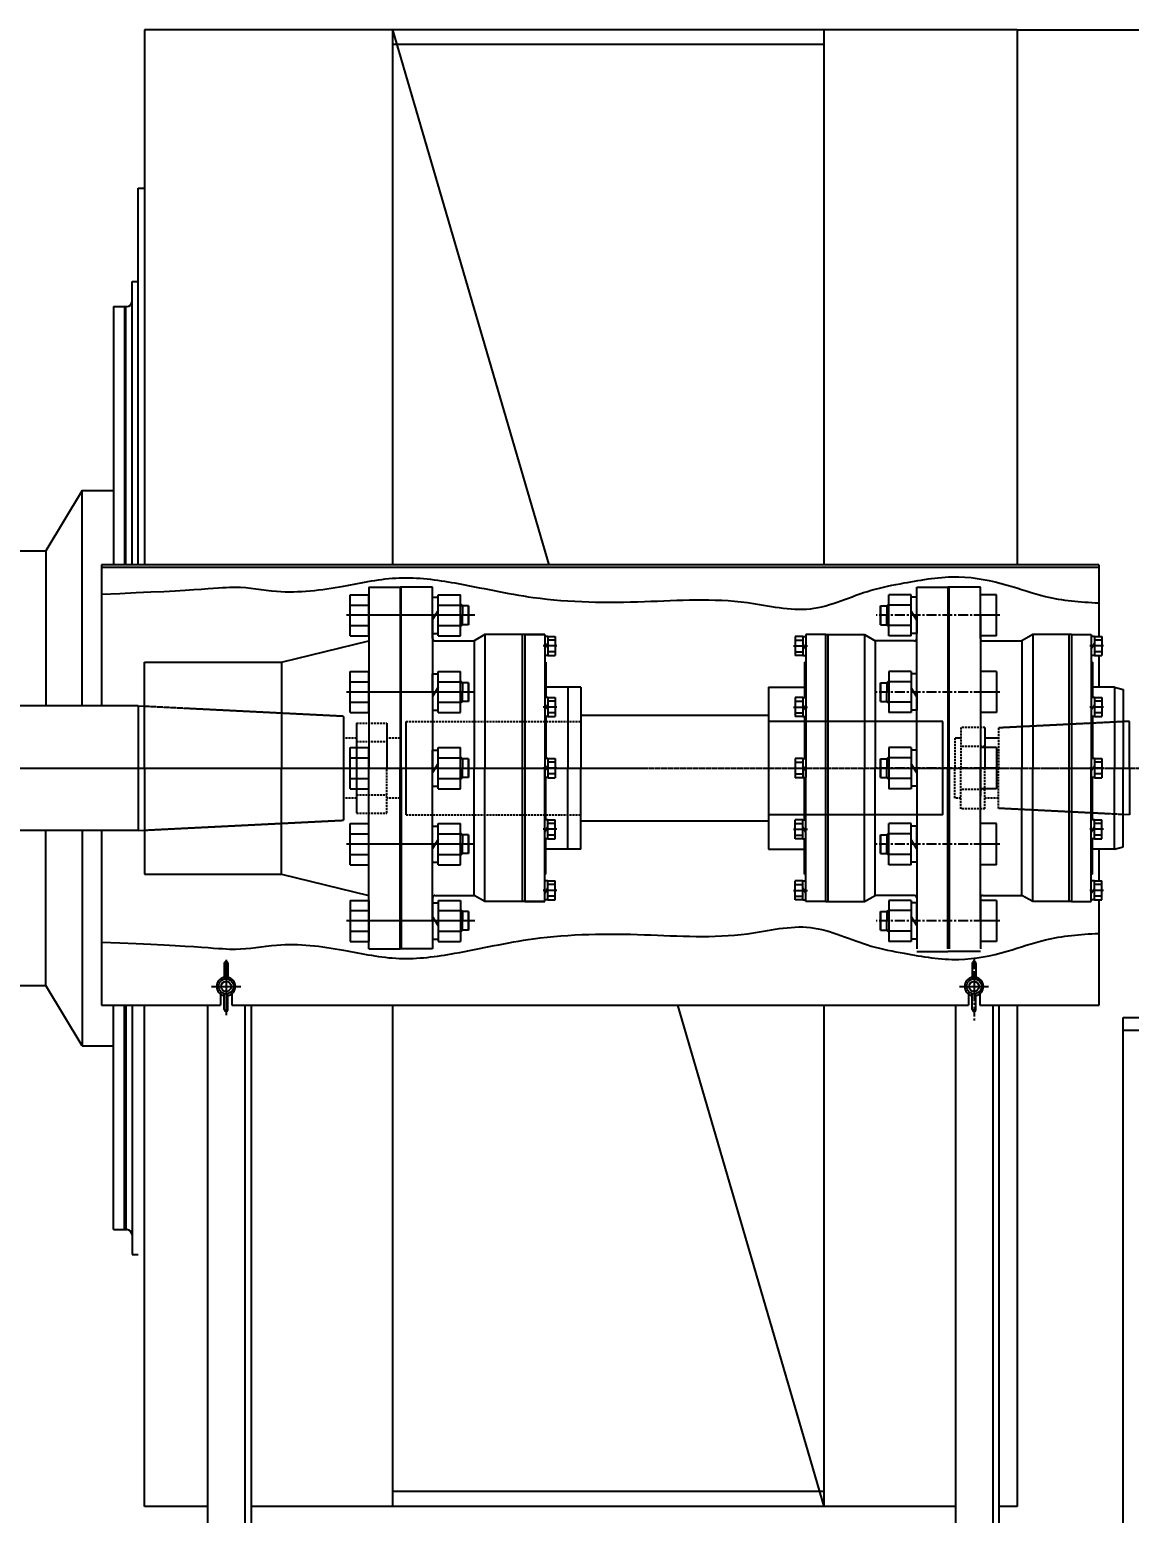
# Model space of a CAD drawing. Header units: millimetres. Extents: x -25976 to -4798, y -663 to 15440.
# Drawn here: x -12898 to -12016, y 14051 to 15240 of the extents above; entities that cross this region are included whole.
import ezdxf

# ---------------------------------------------------------------- set-up
doc = ezdxf.new("R2010")
doc.units = ezdxf.units.MM
doc.header["$LTSCALE"] = 0.25
doc.linetypes.add('CENTER', pattern=[50.8, 31.75, -6.35, 6.35, -6.35])
doc.linetypes.add('HIDDEN', pattern=[9.525, 6.35, -3.175])
for name, color, linetype in [('Bord', 1, 'Continuous'), ('Cen', 5, 'CENTER'), ('Con', 6, 'Continuous'), ('Cont', 6, 'Continuous'), ('Dim', 7, 'Continuous'), ('Hide', 2, 'HIDDEN')]:
    doc.layers.add(name, color=color, linetype=linetype)
doc.styles.add('Style1', font='romans.shx', dxfattribs={"width": 0.8})
doc.dimstyles.new('LIN15', dxfattribs={"dimscale": 15, "dimtxt": 3, "dimasz": 3, "dimexe": 1.5, "dimexo": 0, "dimgap": 1.5, "dimtad": 1, "dimdec": 0, "dimzin": 13, "dimdsep": 46, "dimtxsty": 'Style1', "dimcen": 0, "dimclrt": 3, "dimadec": 0, "dimazin": 0, "dimtfac": 1, "dimtdec": 0, "dimtmove": 0, "dimatfit": 3, "dimfxl": 1, "dimtolj": 1, "dimtzin": 13, "dimarcsym": 0})

# ---------------------------------------------------------------- blocks, each defined once
blk = doc.blocks.new('*D221')
at = {"layer": 'Dim', "color": 0, "lineweight": -2, "transparency": 16777216}
for p, q in [((-12106.3, 15240), (-11143.5, 15240)), ((-11166, 15195), (-11166, 13963)), ((-11691.3, 13918), (-11143.5, 13918))]:
    blk.add_line(p, q, dxfattribs=at)
at = {"layer": 'Dim', "color": 0, "transparency": 16777216}
for points in [[(-11173.5, 15195), (-11158.5, 15195), (-11166, 15240)], [(-11173.5, 13963), (-11158.5, 13963), (-11166, 13918)]]:
    blk.add_solid(points, dxfattribs=at)
at = {"layer": 'Dim', "color": 3, "transparency": 16777216, "insert": (-11211, 14579), "char_height": 45, "attachment_point": 5, "rotation": 90, "style": 'Style1'}
blk.add_mtext('\\A1;1322', dxfattribs=at)

msp = doc.modelspace()

# ---------------------------------------------------------------- linework, layer by layer
at = {"layer": 'Bord'}
for p, q in [((-12607.27158, 15240.00754), (-12481.88208, 14810.94284)), ((-12261.27175, 15228.00859), (-12607.27121, 15228.00754)), ((-12551.27152, 14778.0105), (-12552.77152, 14778.0105)), ((-12210.77117, 14778.0105), (-12209.27117, 14778.0105)), ((-12551.27152, 14763.0105), (-12552.77152, 14763.0105)), ((-12210.77117, 14763.0105), (-12209.27117, 14763.0105)), ((-12551.27152, 14716.5105), (-12552.77152, 14716.5105)), ((-12210.77117, 14716.5105), (-12209.27117, 14716.5105)), ((-12551.27152, 14701.5105), (-12552.77152, 14701.5105)), ((-12210.77117, 14701.5105), (-12209.27117, 14701.5105)), ((-12551.27152, 14655.5105), (-12552.77152, 14655.5105)), ((-12210.77117, 14655.5105), (-12209.27117, 14655.5105)), ((-12551.27152, 14640.5105), (-12552.77152, 14640.5105)), ((-12210.77117, 14640.5105), (-12209.27117, 14640.5105)), ((-12551.27152, 14594.5105), (-12552.77152, 14594.5105)), ((-12210.77117, 14594.5105), (-12209.27117, 14594.5105)), ((-12551.27152, 14579.5105), (-12552.77152, 14579.5105)), ((-12210.77117, 14579.5105), (-12209.27117, 14579.5105)), ((-12551.27152, 14533.0105), (-12552.77152, 14533.0105)), ((-12210.77117, 14533.0105), (-12209.27117, 14533.0105)), ((-12551.27152, 14518.0105), (-12552.77152, 14518.0105)), ((-12210.77117, 14518.0105), (-12209.27117, 14518.0105)), ((-12378.74143, 14458.0105), (-12261.26185, 14056.0124)), ((-12261.26193, 14068.0124), (-12607.22894, 14068.01345))]:
    msp.add_line(p, q, dxfattribs=at)
for points in [[(-12840.83609, 14787.54657), (-12757.79243, 14790.62613), (-12734.69886, 14795.60468), (-12693.44209, 14786.95424), (-12649.29555, 14792.69456), (-12602.16649, 14803.26017), (-12550.71562, 14796.10229), (-12486.53438, 14780.95306), (-12407.20607, 14780.33491), (-12333.39677, 14785.72837), (-12271.35807, 14769.45415), (-12231.29321, 14790.18725), (-12191.39035, 14797.43767), (-12154.61207, 14804.07599), (-12116.33835, 14796.30722), (-12080.59573, 14783.32677), (-12055.8753, 14781.18501), (-12040.83609, 14780.50029)], [(-12840.83609, 14508.47442), (-12757.79243, 14505.39486), (-12734.69886, 14500.41632), (-12693.44209, 14509.06676), (-12649.29555, 14503.32644), (-12602.16649, 14492.76083), (-12550.71562, 14499.91871), (-12486.53438, 14515.06794), (-12407.20607, 14515.68609), (-12333.39677, 14510.29263), (-12271.35807, 14526.56685), (-12231.29321, 14505.83375), (-12191.39035, 14498.58332), (-12154.61207, 14491.945), (-12116.33835, 14499.71378), (-12080.59573, 14512.69423), (-12055.8753, 14514.83598), (-12040.83609, 14515.52071)]]:
    msp.add_open_spline(points, degree=3, knots=[7.3048908416, 7.3048908416, 7.3048908416, 7.3048908416, 44.4357941064, 77.6640554561, 131.5509808097, 176.6734522765, 221.49995704, 285.3768034223, 374.7095641462, 457.3725745921, 508.0374890597, 559.0234906049, 586.0991750123, 630.1879595845, 669.5959113658, 701.5014730666, 743.9057828251, 743.9057828251, 743.9057828251, 743.9057828251], dxfattribs=at)
at = {"layer": 'Cen', "linetype": 'Continuous'}
for p, q in [((-12541.36125, 14770.5105), (-12644.10976, 14770.5105)), ((-12541.36125, 14709.0105), (-12644.10976, 14709.0105)), ((-12541.36125, 14587.0105), (-12644.10976, 14587.0105)), ((-12541.36125, 14525.5105), (-12644.10976, 14525.5105)), ((-12740.83619, 14494.3605), (-12740.83638, 14450.06196)), ((-12140.83597, 14484.71063), (-12140.83617, 14461.31037)), ((-12752.53641, 14473.0105), (-12729.13615, 14473.0105)), ((-12152.5362, 14473.0105), (-12129.13594, 14473.0105))]:
    msp.add_line(p, q, dxfattribs=at)
at = {"layer": 'Cen'}
for p, q in [((-12120.24611, 14770.5105), (-12219.28745, 14770.5105)), ((-12475.44352, 14746.0105), (-12487.45905, 14746.0105)), ((-12285.59917, 14746.0105), (-12273.58365, 14746.0105)), ((-12036.94317, 14746.0105), (-12048.9587, 14746.0105)), ((-12120.24611, 14709.0105), (-12219.28745, 14709.0105)), ((-12475.44352, 14697.0105), (-12487.45905, 14697.0105)), ((-12285.59917, 14697.0105), (-12273.58365, 14697.0105)), ((-12036.94317, 14697.0105), (-12048.9587, 14697.0105)), ((-12475.44352, 14648.0105), (-12487.45905, 14648.0105)), ((-12285.59917, 14648.0105), (-12273.58365, 14648.0105)), ((-12120.24611, 14648.0105), (-12219.28745, 14648.0105)), ((-12146.97117, 14648.0105), (-11971.57117, 14648.0105)), ((-12036.94317, 14648.0105), (-12048.9587, 14648.0105)), ((-12475.44352, 14599.0105), (-12487.45905, 14599.0105)), ((-12285.59917, 14599.0105), (-12273.58365, 14599.0105)), ((-12036.94317, 14599.0105), (-12048.9587, 14599.0105)), ((-12120.24611, 14587.0105), (-12219.28745, 14587.0105)), ((-12475.44352, 14550.0105), (-12487.45905, 14550.0105)), ((-12285.59917, 14550.0105), (-12273.58365, 14550.0105)), ((-12036.94317, 14550.0105), (-12048.9587, 14550.0105)), ((-12120.24611, 14525.5105), (-12219.28745, 14525.5105)), ((-12140.83607, 14494.87464), (-12140.83607, 14444.12919))]:
    msp.add_line(p, q, dxfattribs=at)
at = {"layer": 'Cen', "ltscale": 0.2}
msp.add_line((-17629.39153, 14648.0105), (-11678.17202, 14648.0105), dxfattribs=at)
at = {"layer": 'Cen', "ltscale": 0.05}
for p, q in [((-12748.33628, 14473.0105), (-12733.33628, 14473.0105)), ((-12148.33607, 14473.0105), (-12133.33607, 14473.0105))]:
    msp.add_line(p, q, dxfattribs=at)
at = {"layer": 'Con'}
for p, q in [((-12840.83609, 14458.0105), (-12745.33628, 14458.0105)), ((-12755.8363, 14458.0105), (-12755.8363, 13918.0105)), ((-12736.33628, 14458.0105), (-12145.33607, 14458.0105)), ((-12720.8363, 14458.0105), (-12720.8363, 13918.0105)), ((-12155.83609, 14458.0105), (-12155.83609, 13918.0105)), ((-12136.33607, 14458.0105), (-12040.39287, 14458.0105)), ((-12120.83609, 14458.0105), (-12120.83609, 13918.0105))]:
    msp.add_line(p, q, dxfattribs=at)
at = {"layer": 'Cont'}
for p, q in [((-12106.27184, 15240.00906), (-12806.27158, 15240.00694)), ((-12806.27158, 15240.00847), (-12806.256, 14810.94284)), ((-12607.27158, 15240.01569), (-12607.256, 14810.94284)), ((-12261.27184, 15240.00728), (-12261.26822, 14810.94284)), ((-12106.27184, 15240.00859), (-12106.27184, 14810.94284)), ((-12811.27158, 15113.01215), (-12806.26697, 15113.01215)), ((-12811.27158, 14810.94284), (-12811.27158, 15113.01215)), ((-12816.27158, 14810.94284), (-12816.27158, 15038.01215)), ((-12816.27158, 15038.01215), (-12811.27158, 15038.01215)), ((-12831.27158, 15018.01215), (-12831.27158, 14810.94284)), ((-12831.27158, 15018.01215), (-12820.27158, 15018.01215)), ((-12831.27158, 15018.01215), (-12820.27158, 15018.01215)), ((-12822.27158, 15018.01215), (-12822.27158, 15008.01215)), ((-12821.27158, 15008.01215), (-12821.27158, 15018.01215)), ((-12822.27158, 15008.01215), (-12822.27158, 14810.94284)), ((-12821.27158, 14810.94284), (-12821.27158, 15008.01215)), ((-12856.27152, 14870.51215), (-12885.5349, 14822.14007)), ((-12856.27152, 14698.01178), (-12856.27152, 14870.51215)), ((-12856.27152, 14870.51215), (-12831.27158, 14870.51215)), ((-12911.27152, 14822.14007), (-12885.5349, 14822.14007)), ((-12885.5349, 14822.14007), (-12885.5349, 14698.01178)), ((-12040.83609, 14810.94284), (-12840.83609, 14810.94284)), ((-12840.83609, 14810.94284), (-12840.83609, 14698.01178)), ((-12040.83609, 14810.94284), (-12040.83609, 14753.6605)), ((-12641.27152, 14787.0105), (-12626.27152, 14787.0105)), ((-12641.27152, 14754.0105), (-12641.27152, 14787.0105)), ((-12626.27152, 14793.0105), (-12601.27152, 14793.0105)), ((-12626.27152, 14793.0105), (-12626.27152, 14648.0105)), ((-12626.27152, 14754.0105), (-12626.27152, 14787.0105)), ((-12575.27152, 14793.0105), (-12600.27152, 14793.0105)), ((-12600.27152, 14648.0105), (-12600.27152, 14793.0105)), ((-12575.27152, 14752.0105), (-12575.27152, 14793.0105)), ((-12575.27152, 14770.5105), (-12575.27152, 14785.0105)), ((-12575.27152, 14785.0105), (-12570.77152, 14785.0105)), ((-12570.77152, 14754.0105), (-12570.77152, 14787.0105)), ((-12570.77152, 14787.0105), (-12552.77152, 14787.0105)), ((-12552.77152, 14754.0105), (-12552.77152, 14787.0105)), ((-12209.27117, 14754.0105), (-12209.27117, 14787.0105)), ((-12191.27117, 14787.0105), (-12209.27117, 14787.0105)), ((-12191.27117, 14754.0105), (-12191.27117, 14787.0105)), ((-12186.77117, 14785.0105), (-12191.27117, 14785.0105)), ((-12186.77117, 14648.0105), (-12186.77117, 14793.0105)), ((-12186.77117, 14793.0105), (-12161.77117, 14793.0105)), ((-12186.77117, 14770.5105), (-12186.77117, 14785.0105)), ((-12135.77117, 14793.0105), (-12160.77117, 14793.0105)), ((-12160.77117, 14648.0105), (-12160.77117, 14793.0105)), ((-12135.77117, 14752.0105), (-12135.77117, 14793.0105)), ((-12135.77117, 14754.0105), (-12135.77117, 14787.0105)), ((-12122.77117, 14787.0105), (-12135.77117, 14787.0105)), ((-12135.77117, 14770.5105), (-12135.77117, 14785.0105)), ((-12122.77117, 14754.0105), (-12122.77117, 14787.0105)), ((-12641.27152, 14778.7605), (-12626.27152, 14778.7605)), ((-12570.77152, 14774.30383), (-12575.27152, 14767.06674)), ((-12570.77152, 14778.7605), (-12552.77152, 14778.7605)), ((-12552.77152, 14779.5105), (-12551.27152, 14778.0105)), ((-12551.27152, 14778.0105), (-12551.27152, 14770.5105)), ((-12546.27152, 14778.0105), (-12551.27152, 14778.0105)), ((-12546.27152, 14770.5105), (-12546.27152, 14778.0105)), ((-12546.27152, 14778.0105), (-12546.27152, 14770.5105)), ((-12215.77117, 14778.0105), (-12210.77117, 14778.0105)), ((-12215.77117, 14778.0105), (-12215.77117, 14770.5105)), ((-12215.77117, 14770.5105), (-12215.77117, 14778.0105)), ((-12209.27117, 14779.5105), (-12210.77117, 14778.0105)), ((-12210.77117, 14778.0105), (-12210.77117, 14770.5105)), ((-12191.27117, 14778.7605), (-12209.27117, 14778.7605)), ((-12186.77117, 14766.71717), (-12191.27117, 14773.95425)), ((-12641.27152, 14762.2605), (-12626.27152, 14762.2605)), ((-12575.27152, 14770.5105), (-12575.27152, 14648.0105)), ((-12570.77152, 14762.2605), (-12552.77152, 14762.2605)), ((-12552.77152, 14761.5105), (-12551.27152, 14763.0105)), ((-12551.27152, 14763.0105), (-12551.27152, 14770.5105)), ((-12546.27152, 14763.0105), (-12551.27152, 14763.0105)), ((-12546.27152, 14770.5105), (-12546.27152, 14763.0105)), ((-12546.27152, 14763.0105), (-12546.27152, 14770.5105)), ((-12215.77117, 14763.0105), (-12215.77117, 14770.5105)), ((-12215.77117, 14770.5105), (-12215.77117, 14763.0105)), ((-12215.77117, 14763.0105), (-12210.77117, 14763.0105)), ((-12210.77117, 14763.0105), (-12210.77117, 14770.5105)), ((-12209.27117, 14761.5105), (-12210.77117, 14763.0105)), ((-12191.27117, 14762.2605), (-12209.27117, 14762.2605)), ((-12186.77117, 14770.5105), (-12186.77117, 14756.0105)), ((-12122.77117, 14770.5105), (-12135.77117, 14770.5105)), ((-12135.77117, 14770.5105), (-12135.77117, 14648.0105)), ((-12696.27152, 14733.0105), (-12626.27152, 14750.0105)), ((-12641.27152, 14754.0105), (-12626.27152, 14754.0105)), ((-12575.27152, 14756.0105), (-12570.77152, 14756.0105)), ((-12573.27152, 14750.0105), (-12541.93178, 14750.0105)), ((-12570.77152, 14754.0105), (-12552.77152, 14754.0105)), ((-12533.27152, 14755.0105), (-12541.93178, 14750.0105)), ((-12541.93178, 14750.0105), (-12541.93178, 14648.0105)), ((-12485.27152, 14755.0105), (-12533.27152, 14755.0105)), ((-12533.27152, 14755.0105), (-12533.27152, 14648.0105)), ((-12503.27152, 14755.0105), (-12503.27152, 14541.0105)), ((-12501.27152, 14755.0105), (-12501.27152, 14541.0105)), ((-12501.27152, 14755.0105), (-12485.27152, 14755.0105)), ((-12485.27152, 14755.0105), (-12485.27152, 14648.0105)), ((-12485.27152, 14755.0105), (-12485.27152, 14648.0105)), ((-12485.27152, 14755.0105), (-12485.27152, 14733.0105)), ((-12485.27152, 14755.0105), (-12485.27152, 14648.0105)), ((-12485.27152, 14753.6105), (-12485.27152, 14738.4105)), ((-12482.77152, 14753.6105), (-12485.27152, 14753.6105)), ((-12482.77152, 14753.6605), (-12482.77152, 14738.3605)), ((-12482.77152, 14753.6605), (-12476.77152, 14753.6605)), ((-12482.77152, 14753.6605), (-12482.77152, 14738.3605)), ((-12482.77152, 14753.6105), (-12482.77152, 14738.4105)), ((-12476.77152, 14750.6855), (-12482.77152, 14750.6855)), ((-12476.77152, 14753.6605), (-12476.77152, 14738.3605)), ((-12278.27117, 14753.6605), (-12284.27117, 14753.6605)), ((-12284.27117, 14753.6605), (-12284.27117, 14738.3605)), ((-12284.27117, 14750.6855), (-12278.27117, 14750.6855)), ((-12278.27117, 14753.6605), (-12278.27117, 14738.3605)), ((-12278.27117, 14753.6605), (-12278.27117, 14738.3605)), ((-12278.27117, 14753.6105), (-12275.77117, 14753.6105)), ((-12278.27117, 14753.6105), (-12278.27117, 14738.4105)), ((-12275.77117, 14755.0105), (-12275.77117, 14648.0105)), ((-12259.77117, 14755.0105), (-12275.77117, 14755.0105)), ((-12275.77117, 14755.0105), (-12275.77117, 14733.0105)), ((-12275.77117, 14755.0105), (-12275.77117, 14648.0105)), ((-12259.77117, 14755.0105), (-12275.77117, 14755.0105)), ((-12259.77117, 14755.0105), (-12275.77117, 14755.0105)), ((-12275.77117, 14753.6105), (-12275.77117, 14738.4105)), ((-12259.77117, 14541.0105), (-12259.77117, 14755.0105)), ((-12258.77117, 14755.0105), (-12228.77117, 14755.0105)), ((-12257.77117, 14541.0105), (-12257.77117, 14755.0105)), ((-12228.77117, 14755.0105), (-12220.11092, 14750.0105)), ((-12228.77117, 14755.0105), (-12228.77117, 14648.0105)), ((-12188.77117, 14750.0105), (-12220.11092, 14750.0105)), ((-12220.11092, 14750.0105), (-12220.11092, 14648.0105)), ((-12191.27117, 14754.0105), (-12209.27117, 14754.0105)), ((-12186.77117, 14756.0105), (-12191.27117, 14756.0105)), ((-12122.77117, 14754.0105), (-12135.77117, 14754.0105)), ((-12133.77117, 14750.0105), (-12102.43143, 14750.0105)), ((-12093.77117, 14755.0105), (-12102.43143, 14750.0105)), ((-12102.43143, 14750.0105), (-12102.43143, 14648.0105)), ((-12063.77117, 14755.0105), (-12093.77117, 14755.0105)), ((-12093.77117, 14755.0105), (-12093.77117, 14648.0105)), ((-12064.77117, 14755.0105), (-12064.77117, 14541.0105)), ((-12062.77117, 14755.0105), (-12046.77117, 14755.0105)), ((-12062.77117, 14755.0105), (-12062.77117, 14541.0105)), ((-12046.77117, 14755.0105), (-12046.77117, 14648.0105)), ((-12046.77117, 14755.0105), (-12046.77117, 14648.0105)), ((-12046.77117, 14755.0105), (-12046.77117, 14733.0105)), ((-12044.27117, 14753.6105), (-12046.77117, 14753.6105)), ((-12046.77117, 14753.6105), (-12046.77117, 14738.4105)), ((-12044.27117, 14753.6605), (-12044.27117, 14738.3605)), ((-12044.27117, 14753.6605), (-12038.27117, 14753.6605)), ((-12044.27117, 14753.6605), (-12044.27117, 14738.3605)), ((-12044.27117, 14753.6105), (-12044.27117, 14738.4105)), ((-12038.27117, 14750.6855), (-12044.27117, 14750.6855)), ((-12038.27117, 14753.6605), (-12038.27117, 14738.3605)), ((-12485.27152, 14743.74274), (-12482.77152, 14747.83226)), ((-12482.77152, 14738.4105), (-12485.27152, 14738.4105)), ((-12476.77152, 14741.3355), (-12482.77152, 14741.3355)), ((-12482.77152, 14738.3605), (-12476.77152, 14738.3605)), ((-12284.27117, 14741.3355), (-12278.27117, 14741.3355)), ((-12278.27117, 14738.3605), (-12284.27117, 14738.3605)), ((-12275.77117, 14743.74274), (-12278.27117, 14747.83226)), ((-12278.27117, 14738.4105), (-12275.77117, 14738.4105)), ((-12046.77117, 14743.74274), (-12044.27117, 14747.83226)), ((-12044.27117, 14738.4105), (-12046.77117, 14738.4105)), ((-12038.27117, 14741.3355), (-12044.27117, 14741.3355)), ((-12044.27117, 14738.3605), (-12038.27117, 14738.3605)), ((-12040.83609, 14738.3605), (-12040.83609, 14713.0105)), ((-12806.27152, 14733.0105), (-12696.27152, 14733.0105)), ((-12806.27152, 14648.0105), (-12806.27152, 14733.0105)), ((-12696.27152, 14733.0105), (-12696.27152, 14648.0105)), ((-12641.27152, 14725.5105), (-12626.27152, 14725.5105)), ((-12641.27152, 14692.5105), (-12641.27152, 14725.5105)), ((-12626.27152, 14692.5105), (-12626.27152, 14725.5105)), ((-12570.77152, 14725.5105), (-12552.77152, 14725.5105)), ((-12570.77152, 14692.5105), (-12570.77152, 14725.5105)), ((-12552.77152, 14692.5105), (-12552.77152, 14725.5105)), ((-12484.27152, 14733.0105), (-12485.27152, 14733.0105)), ((-12484.27152, 14733.0105), (-12485.27152, 14733.0105)), ((-12484.27152, 14733.0105), (-12484.27152, 14704.6105)), ((-12276.77117, 14733.0105), (-12276.77117, 14704.6105)), ((-12276.77117, 14733.0105), (-12275.77117, 14733.0105)), ((-12276.77117, 14733.0105), (-12276.77117, 14704.6105)), ((-12276.77117, 14733.0105), (-12275.77117, 14733.0105)), ((-12276.77117, 14733.0105), (-12275.77117, 14733.0105)), ((-12191.27117, 14725.5105), (-12209.27117, 14725.5105)), ((-12209.27117, 14725.5105), (-12209.27117, 14692.5105)), ((-12191.27117, 14725.5105), (-12191.27117, 14692.5105)), ((-12135.77117, 14727.5105), (-12135.77117, 14686.5105)), ((-12122.77117, 14725.5105), (-12135.77117, 14725.5105)), ((-12135.77117, 14725.5105), (-12135.77117, 14692.5105)), ((-12122.77117, 14725.5105), (-12122.77117, 14692.5105)), ((-12045.77117, 14733.0105), (-12046.77117, 14733.0105)), ((-12045.77117, 14733.0105), (-12046.77117, 14733.0105)), ((-12045.77117, 14733.0105), (-12046.77117, 14733.0105)), ((-12045.77117, 14733.0105), (-12045.77117, 14704.6105)), ((-12045.77117, 14733.0105), (-12045.77117, 14704.6105)), ((-12641.27152, 14717.2605), (-12626.27152, 14717.2605)), ((-12575.27152, 14723.5105), (-12570.77152, 14723.5105)), ((-12575.27152, 14709.0105), (-12575.27152, 14723.5105)), ((-12570.77152, 14717.2605), (-12552.77152, 14717.2605)), ((-12552.77152, 14718.0105), (-12551.27152, 14716.5105)), ((-12546.27152, 14716.5105), (-12551.27152, 14716.5105)), ((-12551.27152, 14716.5105), (-12551.27152, 14709.0105)), ((-12546.27152, 14716.5105), (-12546.27152, 14709.0105)), ((-12546.27152, 14709.0105), (-12546.27152, 14716.5105)), ((-12215.77117, 14709.0105), (-12215.77117, 14716.5105)), ((-12215.77117, 14716.5105), (-12215.77117, 14709.0105)), ((-12215.77117, 14716.5105), (-12210.77117, 14716.5105)), ((-12209.27117, 14718.0105), (-12210.77117, 14716.5105)), ((-12210.77117, 14716.5105), (-12210.77117, 14709.0105)), ((-12191.27117, 14717.2605), (-12209.27117, 14717.2605)), ((-12186.77117, 14723.5105), (-12191.27117, 14723.5105)), ((-12186.77117, 14709.0105), (-12186.77117, 14723.5105)), ((-12570.77152, 14712.80383), (-12575.27152, 14705.56674)), ((-12552.77152, 14700.0105), (-12551.27152, 14701.5105)), ((-12551.27152, 14701.5105), (-12551.27152, 14709.0105)), ((-12546.27152, 14701.5105), (-12551.27152, 14701.5105)), ((-12546.27152, 14701.5105), (-12546.27152, 14709.0105)), ((-12546.27152, 14709.0105), (-12546.27152, 14701.5105)), ((-12456.27152, 14713.0105), (-12485.27152, 14713.0105)), ((-12485.27152, 14706.0105), (-12485.27152, 14684.0105)), ((-12482.77152, 14704.6105), (-12485.27152, 14704.6105)), ((-12485.27152, 14704.6105), (-12485.27152, 14689.4105)), ((-12466.77152, 14713.0105), (-12484.27152, 14713.0105)), ((-12482.77152, 14704.6605), (-12482.77152, 14689.3605)), ((-12482.77152, 14704.6605), (-12476.77152, 14704.6605)), ((-12482.77152, 14704.6605), (-12482.77152, 14689.3605)), ((-12482.77152, 14704.6105), (-12482.77152, 14689.4105)), ((-12476.77152, 14701.6855), (-12482.77152, 14701.6855)), ((-12476.77152, 14704.6605), (-12476.77152, 14689.3605)), ((-12466.77152, 14713.0105), (-12466.77152, 14648.0105)), ((-12456.27152, 14713.0105), (-12456.27152, 14648.0105)), ((-12305.77117, 14713.0105), (-12276.77117, 14713.0105)), ((-12305.77117, 14713.0105), (-12305.77117, 14583.0105)), ((-12284.27117, 14704.6605), (-12284.27117, 14689.3605)), ((-12278.27117, 14704.6605), (-12284.27117, 14704.6605)), ((-12284.27117, 14701.6855), (-12278.27117, 14701.6855)), ((-12278.27117, 14704.6605), (-12278.27117, 14689.3605)), ((-12278.27117, 14704.6605), (-12278.27117, 14689.3605)), ((-12278.27117, 14704.6105), (-12278.27117, 14689.4105)), ((-12278.27117, 14704.6105), (-12275.77117, 14704.6105)), ((-12275.77117, 14706.0105), (-12275.77117, 14684.0105)), ((-12275.77117, 14704.6105), (-12275.77117, 14689.4105)), ((-12215.77117, 14709.0105), (-12215.77117, 14701.5105)), ((-12215.77117, 14701.5105), (-12215.77117, 14709.0105)), ((-12215.77117, 14701.5105), (-12210.77117, 14701.5105)), ((-12210.77117, 14701.5105), (-12210.77117, 14709.0105)), ((-12209.27117, 14700.0105), (-12210.77117, 14701.5105)), ((-12186.77117, 14705.21717), (-12191.27117, 14712.45425)), ((-12186.77117, 14709.0105), (-12186.77117, 14694.5105)), ((-12135.77117, 14709.0105), (-12135.77117, 14694.5105)), ((-12122.77117, 14709.0105), (-12135.77117, 14709.0105)), ((-12046.77117, 14706.0105), (-12046.77117, 14684.0105)), ((-12046.77117, 14704.6105), (-12046.77117, 14689.4105)), ((-12044.27117, 14704.6105), (-12046.77117, 14704.6105)), ((-12028.27117, 14713.0105), (-12045.77117, 14713.0105)), ((-12044.27117, 14704.6605), (-12044.27117, 14689.3605)), ((-12044.27117, 14704.6605), (-12038.27117, 14704.6605)), ((-12044.27117, 14704.6605), (-12044.27117, 14689.3605)), ((-12044.27117, 14704.6105), (-12044.27117, 14689.4105)), ((-12038.27117, 14701.6855), (-12044.27117, 14701.6855)), ((-12038.27117, 14704.6605), (-12038.27117, 14689.3605)), ((-12028.27117, 14713.0105), (-12021.27117, 14711.13485)), ((-12028.27117, 14713.0105), (-12028.27117, 14648.0105)), ((-12021.27117, 14711.13485), (-12021.27117, 14648.0105)), ((-12811.27152, 14698.01178), (-12911.27152, 14698.01178)), ((-12811.27152, 14698.01178), (-12811.27152, 14598.00922)), ((-12811.27152, 14698.01178), (-12811.27152, 14598.00922)), ((-12811.27152, 14698.0105), (-12806.27152, 14697.7605)), ((-12641.27152, 14700.7605), (-12626.27152, 14700.7605)), ((-12641.27152, 14692.5105), (-12626.27152, 14692.5105)), ((-12575.27152, 14694.5105), (-12570.77152, 14694.5105)), ((-12570.77152, 14700.7605), (-12552.77152, 14700.7605)), ((-12570.77152, 14692.5105), (-12552.77152, 14692.5105)), ((-12485.27152, 14694.74274), (-12482.77152, 14698.83226)), ((-12482.77152, 14689.4105), (-12485.27152, 14689.4105)), ((-12484.27152, 14689.4105), (-12484.27152, 14655.6105)), ((-12476.77152, 14692.3355), (-12482.77152, 14692.3355)), ((-12482.77152, 14689.3605), (-12476.77152, 14689.3605)), ((-12456.27152, 14690.5105), (-12305.77117, 14690.5105)), ((-12305.77117, 14690.5105), (-12305.77117, 14605.5105)), ((-12284.27117, 14692.3355), (-12278.27117, 14692.3355)), ((-12278.27117, 14689.3605), (-12284.27117, 14689.3605)), ((-12275.77117, 14694.74274), (-12278.27117, 14698.83226)), ((-12278.27117, 14689.4105), (-12275.77117, 14689.4105)), ((-12276.77117, 14689.4105), (-12276.77117, 14655.6105)), ((-12276.77117, 14689.4105), (-12276.77117, 14655.6105)), ((-12191.27117, 14700.7605), (-12209.27117, 14700.7605)), ((-12191.27117, 14692.5105), (-12209.27117, 14692.5105)), ((-12186.77117, 14694.5105), (-12191.27117, 14694.5105)), ((-12122.77117, 14692.5105), (-12135.77117, 14692.5105)), ((-12046.77117, 14694.74274), (-12044.27117, 14698.83226)), ((-12044.27117, 14689.4105), (-12046.77117, 14689.4105)), ((-12045.77117, 14689.4105), (-12045.77117, 14655.6105)), ((-12045.77117, 14689.4105), (-12045.77117, 14655.6105)), ((-12038.27117, 14692.3355), (-12044.27117, 14692.3355)), ((-12044.27117, 14689.3605), (-12038.27117, 14689.3605)), ((-12484.27152, 14684.0105), (-12485.27152, 14684.0105)), ((-12484.27152, 14684.0105), (-12485.27152, 14684.0105)), ((-12045.77117, 14684.0105), (-12046.77117, 14684.0105)), ((-12045.77117, 14684.0105), (-12046.77117, 14684.0105)), ((-12016.27117, 14685.5105), (-12021.27117, 14685.2605)), ((-12016.27117, 14648.0105), (-12016.27117, 14685.5105)), ((-12601.27152, 14672.0105), (-12601.27152, 14624.0105)), ((-12135.77117, 14666.5105), (-12135.77117, 14625.5105)), ((-12641.27152, 14664.5105), (-12626.27152, 14664.5105)), ((-12641.27152, 14631.5105), (-12641.27152, 14664.5105)), ((-12641.27152, 14656.2605), (-12626.27152, 14656.2605)), ((-12626.27152, 14631.5105), (-12626.27152, 14664.5105)), ((-12575.27152, 14648.0105), (-12575.27152, 14662.5105)), ((-12575.27152, 14662.5105), (-12570.77152, 14662.5105)), ((-12570.77152, 14631.5105), (-12570.77152, 14664.5105)), ((-12570.77152, 14664.5105), (-12552.77152, 14664.5105)), ((-12570.77152, 14656.2605), (-12552.77152, 14656.2605)), ((-12552.77152, 14631.5105), (-12552.77152, 14664.5105)), ((-12552.77152, 14657.0105), (-12551.27152, 14655.5105)), ((-12551.27152, 14655.5105), (-12551.27152, 14648.0105)), ((-12546.27152, 14655.5105), (-12551.27152, 14655.5105)), ((-12546.27152, 14648.0105), (-12546.27152, 14655.5105)), ((-12546.27152, 14655.5105), (-12546.27152, 14648.0105)), ((-12482.77152, 14655.6105), (-12485.27152, 14655.6105)), ((-12485.27152, 14655.6105), (-12485.27152, 14640.4105)), ((-12482.77152, 14655.6605), (-12482.77152, 14640.3605)), ((-12482.77152, 14655.6605), (-12476.77152, 14655.6605)), ((-12482.77152, 14655.6605), (-12482.77152, 14640.3605)), ((-12482.77152, 14655.6105), (-12482.77152, 14640.4105)), ((-12476.77152, 14655.6605), (-12476.77152, 14640.3605)), ((-12284.27117, 14655.6605), (-12284.27117, 14640.3605)), ((-12278.27117, 14655.6605), (-12284.27117, 14655.6605)), ((-12278.27117, 14655.6605), (-12278.27117, 14640.3605)), ((-12278.27117, 14655.6605), (-12278.27117, 14640.3605)), ((-12278.27117, 14655.6105), (-12278.27117, 14640.4105)), ((-12278.27117, 14655.6105), (-12275.77117, 14655.6105)), ((-12275.77117, 14655.6105), (-12275.77117, 14640.4105)), ((-12215.77117, 14655.5105), (-12210.77117, 14655.5105)), ((-12215.77117, 14655.5105), (-12215.77117, 14648.0105)), ((-12215.77117, 14648.0105), (-12215.77117, 14655.5105)), ((-12209.27117, 14657.0105), (-12210.77117, 14655.5105)), ((-12210.77117, 14655.5105), (-12210.77117, 14648.0105)), ((-12209.27117, 14664.5105), (-12209.27117, 14631.5105)), ((-12191.27117, 14664.5105), (-12209.27117, 14664.5105)), ((-12191.27117, 14656.2605), (-12209.27117, 14656.2605)), ((-12191.27117, 14664.5105), (-12191.27117, 14631.5105)), ((-12186.77117, 14662.5105), (-12191.27117, 14662.5105)), ((-12186.77117, 14648.0105), (-12186.77117, 14662.5105)), ((-12135.77117, 14664.5105), (-12135.77117, 14631.5105)), ((-12122.77117, 14664.5105), (-12135.77117, 14664.5105)), ((-12122.77117, 14664.5105), (-12122.77117, 14631.5105)), ((-12046.77117, 14655.6105), (-12046.77117, 14640.4105)), ((-12044.27117, 14655.6105), (-12046.77117, 14655.6105)), ((-12044.27117, 14655.6605), (-12044.27117, 14640.3605)), ((-12044.27117, 14655.6605), (-12038.27117, 14655.6605)), ((-12044.27117, 14655.6605), (-12044.27117, 14640.3605)), ((-12044.27117, 14655.6105), (-12044.27117, 14640.4105)), ((-12038.27117, 14655.6605), (-12038.27117, 14640.3605)), ((-12806.27152, 14648.0105), (-12806.27152, 14563.0105)), ((-12696.27152, 14563.0105), (-12696.27152, 14648.0105)), ((-12626.27152, 14503.0105), (-12626.27152, 14648.0105)), ((-12600.27152, 14648.0105), (-12600.27152, 14503.0105)), ((-12570.77152, 14651.80383), (-12575.27152, 14644.56674)), ((-12575.27152, 14525.5105), (-12575.27152, 14648.0105)), ((-12551.27152, 14640.5105), (-12551.27152, 14648.0105)), ((-12546.27152, 14648.0105), (-12546.27152, 14640.5105)), ((-12546.27152, 14640.5105), (-12546.27152, 14648.0105)), ((-12541.93178, 14546.0105), (-12541.93178, 14648.0105)), ((-12533.27152, 14541.0105), (-12533.27152, 14648.0105)), ((-12485.27152, 14645.74274), (-12482.77152, 14649.83226)), ((-12485.27152, 14541.0105), (-12485.27152, 14648.0105)), ((-12485.27152, 14541.0105), (-12485.27152, 14648.0105)), ((-12485.27152, 14541.0105), (-12485.27152, 14648.0105)), ((-12476.77152, 14652.6855), (-12482.77152, 14652.6855)), ((-12476.77152, 14643.3355), (-12482.77152, 14643.3355)), ((-12466.77152, 14583.0105), (-12466.77152, 14648.0105)), ((-12456.27152, 14583.0105), (-12456.27152, 14648.0105)), ((-12284.27117, 14652.6855), (-12278.27117, 14652.6855)), ((-12284.27117, 14643.3355), (-12278.27117, 14643.3355)), ((-12275.77117, 14645.74274), (-12278.27117, 14649.83226)), ((-12275.77117, 14541.0105), (-12275.77117, 14648.0105)), ((-12275.77117, 14541.0105), (-12275.77117, 14648.0105)), ((-12228.77117, 14541.0105), (-12228.77117, 14648.0105)), ((-12220.11092, 14546.0105), (-12220.11092, 14648.0105)), ((-12215.77117, 14640.5105), (-12215.77117, 14648.0105)), ((-12215.77117, 14648.0105), (-12215.77117, 14640.5105)), ((-12210.77117, 14640.5105), (-12210.77117, 14648.0105)), ((-12186.77117, 14644.21717), (-12191.27117, 14651.45425)), ((-12186.77117, 14648.0105), (-12186.77117, 14503.0105)), ((-12186.77117, 14648.0105), (-12186.77117, 14633.5105)), ((-12160.77117, 14648.0105), (-12160.77117, 14503.0105)), ((-12135.77117, 14525.5105), (-12135.77117, 14648.0105)), ((-12122.77117, 14648.0105), (-12135.77117, 14648.0105)), ((-12135.77117, 14648.0105), (-12135.77117, 14633.5105)), ((-12102.43143, 14546.0105), (-12102.43143, 14648.0105)), ((-12093.77117, 14541.0105), (-12093.77117, 14648.0105)), ((-12046.77117, 14645.74274), (-12044.27117, 14649.83226)), ((-12046.77117, 14541.0105), (-12046.77117, 14648.0105)), ((-12046.77117, 14541.0105), (-12046.77117, 14648.0105)), ((-12038.27117, 14652.6855), (-12044.27117, 14652.6855)), ((-12038.27117, 14643.3355), (-12044.27117, 14643.3355)), ((-12028.27117, 14583.0105), (-12028.27117, 14648.0105)), ((-12021.27117, 14584.88614), (-12021.27117, 14648.0105)), ((-12016.27117, 14648.0105), (-12016.27117, 14610.5105)), ((-12641.27152, 14639.7605), (-12626.27152, 14639.7605)), ((-12641.27152, 14631.5105), (-12626.27152, 14631.5105)), ((-12575.27152, 14633.5105), (-12570.77152, 14633.5105)), ((-12570.77152, 14639.7605), (-12552.77152, 14639.7605)), ((-12570.77152, 14631.5105), (-12552.77152, 14631.5105)), ((-12552.77152, 14639.0105), (-12551.27152, 14640.5105)), ((-12546.27152, 14640.5105), (-12551.27152, 14640.5105)), ((-12482.77152, 14640.4105), (-12485.27152, 14640.4105)), ((-12484.27152, 14606.6105), (-12484.27152, 14640.4105)), ((-12482.77152, 14640.3605), (-12476.77152, 14640.3605)), ((-12278.27117, 14640.3605), (-12284.27117, 14640.3605)), ((-12278.27117, 14640.4105), (-12275.77117, 14640.4105)), ((-12276.77117, 14606.6105), (-12276.77117, 14640.4105)), ((-12276.77117, 14606.6105), (-12276.77117, 14640.4105)), ((-12215.77117, 14640.5105), (-12210.77117, 14640.5105)), ((-12209.27117, 14639.0105), (-12210.77117, 14640.5105)), ((-12191.27117, 14639.7605), (-12209.27117, 14639.7605)), ((-12191.27117, 14631.5105), (-12209.27117, 14631.5105)), ((-12186.77117, 14633.5105), (-12191.27117, 14633.5105)), ((-12122.77117, 14631.5105), (-12135.77117, 14631.5105)), ((-12044.27117, 14640.4105), (-12046.77117, 14640.4105)), ((-12045.77117, 14606.6105), (-12045.77117, 14640.4105)), ((-12045.77117, 14606.6105), (-12045.77117, 14640.4105)), ((-12044.27117, 14640.3605), (-12038.27117, 14640.3605)), ((-12485.27152, 14591.4105), (-12485.27152, 14606.6105)), ((-12482.77152, 14606.6105), (-12485.27152, 14606.6105)), ((-12482.77152, 14591.3605), (-12482.77152, 14606.6605)), ((-12482.77152, 14606.6605), (-12476.77152, 14606.6605)), ((-12482.77152, 14591.3605), (-12482.77152, 14606.6605)), ((-12482.77152, 14591.4105), (-12482.77152, 14606.6105)), ((-12476.77152, 14591.3605), (-12476.77152, 14606.6605)), ((-12278.27117, 14606.6605), (-12284.27117, 14606.6605)), ((-12284.27117, 14591.3605), (-12284.27117, 14606.6605)), ((-12278.27117, 14591.3605), (-12278.27117, 14606.6605)), ((-12278.27117, 14591.3605), (-12278.27117, 14606.6605)), ((-12278.27117, 14606.6105), (-12275.77117, 14606.6105)), ((-12278.27117, 14591.4105), (-12278.27117, 14606.6105)), ((-12275.77117, 14591.4105), (-12275.77117, 14606.6105)), ((-12135.77117, 14568.5105), (-12135.77117, 14609.5105)), ((-12044.27117, 14606.6105), (-12046.77117, 14606.6105)), ((-12046.77117, 14591.4105), (-12046.77117, 14606.6105)), ((-12044.27117, 14591.3605), (-12044.27117, 14606.6605)), ((-12044.27117, 14606.6605), (-12038.27117, 14606.6605)), ((-12044.27117, 14591.3605), (-12044.27117, 14606.6605)), ((-12044.27117, 14591.4105), (-12044.27117, 14606.6105)), ((-12038.27117, 14591.3605), (-12038.27117, 14606.6605)), ((-12016.27117, 14610.5105), (-12021.27117, 14610.7605)), ((-12811.27152, 14598.00922), (-12911.27152, 14598.00922)), ((-12885.5349, 14473.88093), (-12885.5349, 14598.00922)), ((-12856.27152, 14598.00922), (-12856.27152, 14425.50884)), ((-12840.83609, 14598.00922), (-12840.83609, 14458.0105)), ((-12811.27152, 14598.0105), (-12806.27152, 14598.2605)), ((-12641.27152, 14603.5105), (-12626.27152, 14603.5105)), ((-12641.27152, 14570.5105), (-12641.27152, 14603.5105)), ((-12641.27152, 14595.2605), (-12626.27152, 14595.2605)), ((-12626.27152, 14570.5105), (-12626.27152, 14603.5105)), ((-12575.27152, 14587.0105), (-12575.27152, 14601.5105)), ((-12575.27152, 14601.5105), (-12570.77152, 14601.5105)), ((-12570.77152, 14570.5105), (-12570.77152, 14603.5105)), ((-12570.77152, 14603.5105), (-12552.77152, 14603.5105)), ((-12570.77152, 14595.2605), (-12552.77152, 14595.2605)), ((-12552.77152, 14570.5105), (-12552.77152, 14603.5105)), ((-12552.77152, 14596.0105), (-12551.27152, 14594.5105)), ((-12551.27152, 14594.5105), (-12551.27152, 14587.0105)), ((-12546.27152, 14594.5105), (-12551.27152, 14594.5105)), ((-12546.27152, 14587.0105), (-12546.27152, 14594.5105)), ((-12546.27152, 14594.5105), (-12546.27152, 14587.0105)), ((-12485.27152, 14596.74274), (-12482.77152, 14600.83226)), ((-12476.77152, 14603.6855), (-12482.77152, 14603.6855)), ((-12476.77152, 14594.3355), (-12482.77152, 14594.3355)), ((-12305.77117, 14605.5105), (-12456.27152, 14605.5105)), ((-12284.27117, 14603.6855), (-12278.27117, 14603.6855)), ((-12284.27117, 14594.3355), (-12278.27117, 14594.3355)), ((-12275.77117, 14596.74274), (-12278.27117, 14600.83226)), ((-12215.77117, 14594.5105), (-12210.77117, 14594.5105)), ((-12215.77117, 14594.5105), (-12215.77117, 14587.0105)), ((-12215.77117, 14587.0105), (-12215.77117, 14594.5105)), ((-12209.27117, 14596.0105), (-12210.77117, 14594.5105)), ((-12210.77117, 14594.5105), (-12210.77117, 14587.0105)), ((-12209.27117, 14570.5105), (-12209.27117, 14603.5105)), ((-12191.27117, 14603.5105), (-12209.27117, 14603.5105)), ((-12191.27117, 14595.2605), (-12209.27117, 14595.2605)), ((-12191.27117, 14570.5105), (-12191.27117, 14603.5105)), ((-12186.77117, 14601.5105), (-12191.27117, 14601.5105)), ((-12186.77117, 14587.0105), (-12186.77117, 14601.5105)), ((-12135.77117, 14570.5105), (-12135.77117, 14603.5105)), ((-12122.77117, 14603.5105), (-12135.77117, 14603.5105)), ((-12135.77117, 14587.0105), (-12135.77117, 14601.5105)), ((-12122.77117, 14570.5105), (-12122.77117, 14603.5105)), ((-12046.77117, 14596.74274), (-12044.27117, 14600.83226)), ((-12038.27117, 14603.6855), (-12044.27117, 14603.6855)), ((-12038.27117, 14594.3355), (-12044.27117, 14594.3355)), ((-12570.77152, 14590.80383), (-12575.27152, 14583.56674)), ((-12551.27152, 14579.5105), (-12551.27152, 14587.0105)), ((-12546.27152, 14587.0105), (-12546.27152, 14579.5105)), ((-12546.27152, 14579.5105), (-12546.27152, 14587.0105)), ((-12482.77152, 14591.4105), (-12485.27152, 14591.4105)), ((-12456.27152, 14583.0105), (-12485.27152, 14583.0105)), ((-12484.27152, 14563.0105), (-12484.27152, 14591.4105)), ((-12466.77152, 14583.0105), (-12484.27152, 14583.0105)), ((-12482.77152, 14591.3605), (-12476.77152, 14591.3605)), ((-12305.77117, 14583.0105), (-12276.77117, 14583.0105)), ((-12278.27117, 14591.3605), (-12284.27117, 14591.3605)), ((-12278.27117, 14591.4105), (-12275.77117, 14591.4105)), ((-12276.77117, 14563.0105), (-12276.77117, 14591.4105)), ((-12276.77117, 14563.0105), (-12276.77117, 14591.4105)), ((-12215.77117, 14579.5105), (-12215.77117, 14587.0105)), ((-12215.77117, 14587.0105), (-12215.77117, 14579.5105)), ((-12210.77117, 14579.5105), (-12210.77117, 14587.0105)), ((-12186.77117, 14583.21717), (-12191.27117, 14590.45425)), ((-12186.77117, 14587.0105), (-12186.77117, 14572.5105)), ((-12122.77117, 14587.0105), (-12135.77117, 14587.0105)), ((-12044.27117, 14591.4105), (-12046.77117, 14591.4105)), ((-12045.77117, 14563.0105), (-12045.77117, 14591.4105)), ((-12045.77117, 14563.0105), (-12045.77117, 14591.4105)), ((-12028.27117, 14583.0105), (-12045.77117, 14583.0105)), ((-12044.27117, 14591.3605), (-12038.27117, 14591.3605)), ((-12040.83609, 14583.0105), (-12040.83609, 14557.6605)), ((-12028.27117, 14583.0105), (-12021.27117, 14584.88614)), ((-12641.27152, 14578.7605), (-12626.27152, 14578.7605)), ((-12641.27152, 14570.5105), (-12626.27152, 14570.5105)), ((-12575.27152, 14572.5105), (-12570.77152, 14572.5105)), ((-12570.77152, 14578.7605), (-12552.77152, 14578.7605)), ((-12570.77152, 14570.5105), (-12552.77152, 14570.5105)), ((-12552.77152, 14578.0105), (-12551.27152, 14579.5105)), ((-12546.27152, 14579.5105), (-12551.27152, 14579.5105)), ((-12215.77117, 14579.5105), (-12210.77117, 14579.5105)), ((-12209.27117, 14578.0105), (-12210.77117, 14579.5105)), ((-12191.27117, 14578.7605), (-12209.27117, 14578.7605)), ((-12191.27117, 14570.5105), (-12209.27117, 14570.5105)), ((-12186.77117, 14572.5105), (-12191.27117, 14572.5105)), ((-12122.77117, 14570.5105), (-12135.77117, 14570.5105)), ((-12806.27152, 14563.0105), (-12696.27152, 14563.0105)), ((-12696.27152, 14563.0105), (-12626.27152, 14546.0105)), ((-12484.27152, 14563.0105), (-12485.27152, 14563.0105)), ((-12276.77117, 14563.0105), (-12275.77117, 14563.0105)), ((-12276.77117, 14563.0105), (-12275.77117, 14563.0105)), ((-12045.77117, 14563.0105), (-12046.77117, 14563.0105)), ((-12045.77117, 14563.0105), (-12046.77117, 14563.0105)), ((-12482.77152, 14557.6105), (-12485.27152, 14557.6105)), ((-12485.27152, 14542.4105), (-12485.27152, 14557.6105)), ((-12485.27152, 14547.74274), (-12482.77152, 14551.83226)), ((-12482.77152, 14542.3605), (-12482.77152, 14557.6605)), ((-12482.77152, 14557.6605), (-12476.77152, 14557.6605)), ((-12482.77152, 14542.3605), (-12482.77152, 14557.6605)), ((-12482.77152, 14542.4105), (-12482.77152, 14557.6105)), ((-12476.77152, 14554.6855), (-12482.77152, 14554.6855)), ((-12476.77152, 14542.3605), (-12476.77152, 14557.6605)), ((-12284.27117, 14542.3605), (-12284.27117, 14557.6605)), ((-12278.27117, 14557.6605), (-12284.27117, 14557.6605)), ((-12284.27117, 14554.6855), (-12278.27117, 14554.6855)), ((-12278.27117, 14542.3605), (-12278.27117, 14557.6605)), ((-12278.27117, 14542.3605), (-12278.27117, 14557.6605)), ((-12278.27117, 14542.4105), (-12278.27117, 14557.6105)), ((-12278.27117, 14557.6105), (-12275.77117, 14557.6105)), ((-12275.77117, 14547.74274), (-12278.27117, 14551.83226)), ((-12275.77117, 14542.4105), (-12275.77117, 14557.6105)), ((-12046.77117, 14542.4105), (-12046.77117, 14557.6105)), ((-12044.27117, 14557.6105), (-12046.77117, 14557.6105)), ((-12046.77117, 14547.74274), (-12044.27117, 14551.83226)), ((-12044.27117, 14542.3605), (-12044.27117, 14557.6605)), ((-12044.27117, 14557.6605), (-12038.27117, 14557.6605)), ((-12044.27117, 14542.3605), (-12044.27117, 14557.6605)), ((-12044.27117, 14542.4105), (-12044.27117, 14557.6105)), ((-12038.27117, 14554.6855), (-12044.27117, 14554.6855)), ((-12038.27117, 14542.3605), (-12038.27117, 14557.6605)), ((-12641.27152, 14542.0105), (-12626.27152, 14542.0105)), ((-12641.27152, 14542.0105), (-12641.27152, 14509.0105)), ((-12626.27152, 14542.0105), (-12626.27152, 14509.0105)), ((-12575.27152, 14544.0105), (-12575.27152, 14503.0105)), ((-12575.27152, 14540.0105), (-12570.77152, 14540.0105)), ((-12573.27152, 14546.0105), (-12541.93178, 14546.0105)), ((-12570.77152, 14542.0105), (-12552.77152, 14542.0105)), ((-12570.77152, 14542.0105), (-12570.77152, 14509.0105)), ((-12552.77152, 14542.0105), (-12552.77152, 14509.0105)), ((-12533.27152, 14541.0105), (-12541.93178, 14546.0105)), ((-12485.27152, 14541.0105), (-12533.27152, 14541.0105)), ((-12501.27152, 14541.0105), (-12485.27152, 14541.0105)), ((-12482.77152, 14542.4105), (-12485.27152, 14542.4105)), ((-12476.77152, 14545.3355), (-12482.77152, 14545.3355)), ((-12482.77152, 14542.3605), (-12476.77152, 14542.3605)), ((-12284.27117, 14545.3355), (-12278.27117, 14545.3355)), ((-12278.27117, 14542.3605), (-12284.27117, 14542.3605)), ((-12278.27117, 14542.4105), (-12275.77117, 14542.4105)), ((-12259.77117, 14541.0105), (-12275.77117, 14541.0105)), ((-12259.77117, 14541.0105), (-12275.77117, 14541.0105)), ((-12259.77117, 14541.0105), (-12275.77117, 14541.0105)), ((-12258.77117, 14541.0105), (-12228.77117, 14541.0105)), ((-12228.77117, 14541.0105), (-12220.11092, 14546.0105)), ((-12188.77117, 14546.0105), (-12220.11092, 14546.0105)), ((-12191.27117, 14542.0105), (-12209.27117, 14542.0105)), ((-12209.27117, 14542.0105), (-12209.27117, 14509.0105)), ((-12191.27117, 14542.0105), (-12191.27117, 14509.0105)), ((-12186.77117, 14540.0105), (-12191.27117, 14540.0105)), ((-12186.77117, 14525.5105), (-12186.77117, 14540.0105)), ((-12135.77117, 14544.0105), (-12135.77117, 14503.0105)), ((-12122.77117, 14542.0105), (-12135.77117, 14542.0105)), ((-12135.77117, 14542.0105), (-12135.77117, 14509.0105)), ((-12133.77117, 14546.0105), (-12102.43143, 14546.0105)), ((-12122.77117, 14542.0105), (-12122.77117, 14509.0105)), ((-12093.77117, 14541.0105), (-12102.43143, 14546.0105)), ((-12063.77117, 14541.0105), (-12093.77117, 14541.0105)), ((-12062.77117, 14541.0105), (-12046.77117, 14541.0105)), ((-12044.27117, 14542.4105), (-12046.77117, 14542.4105)), ((-12038.27117, 14545.3355), (-12044.27117, 14545.3355)), ((-12044.27117, 14542.3605), (-12038.27117, 14542.3605)), ((-12040.83609, 14542.3605), (-12040.83609, 14458.0105)), ((-12641.27152, 14533.7605), (-12626.27152, 14533.7605)), ((-12570.77152, 14521.71717), (-12575.27152, 14528.95425)), ((-12575.27152, 14525.5105), (-12575.27152, 14511.0105)), ((-12570.77152, 14533.7605), (-12552.77152, 14533.7605)), ((-12552.77152, 14534.5105), (-12551.27152, 14533.0105)), ((-12546.27152, 14533.0105), (-12551.27152, 14533.0105)), ((-12551.27152, 14533.0105), (-12551.27152, 14525.5105)), ((-12551.27152, 14518.0105), (-12551.27152, 14525.5105)), ((-12546.27152, 14533.0105), (-12546.27152, 14525.5105)), ((-12546.27152, 14525.5105), (-12546.27152, 14533.0105)), ((-12546.27152, 14518.0105), (-12546.27152, 14525.5105)), ((-12546.27152, 14525.5105), (-12546.27152, 14518.0105)), ((-12215.77117, 14525.5105), (-12215.77117, 14533.0105)), ((-12215.77117, 14533.0105), (-12215.77117, 14525.5105)), ((-12215.77117, 14533.0105), (-12210.77117, 14533.0105)), ((-12215.77117, 14525.5105), (-12215.77117, 14518.0105)), ((-12215.77117, 14518.0105), (-12215.77117, 14525.5105)), ((-12209.27117, 14534.5105), (-12210.77117, 14533.0105)), ((-12210.77117, 14533.0105), (-12210.77117, 14525.5105)), ((-12210.77117, 14518.0105), (-12210.77117, 14525.5105)), ((-12191.27117, 14533.7605), (-12209.27117, 14533.7605)), ((-12186.77117, 14521.71717), (-12191.27117, 14528.95425)), ((-12186.77117, 14525.5105), (-12186.77117, 14511.0105)), ((-12135.77117, 14525.5105), (-12135.77117, 14511.0105)), ((-12122.77117, 14525.5105), (-12135.77117, 14525.5105)), ((-12641.27152, 14517.2605), (-12626.27152, 14517.2605)), ((-12575.27152, 14511.0105), (-12570.77152, 14511.0105)), ((-12570.77152, 14517.2605), (-12552.77152, 14517.2605)), ((-12552.77152, 14516.5105), (-12551.27152, 14518.0105)), ((-12546.27152, 14518.0105), (-12551.27152, 14518.0105)), ((-12215.77117, 14518.0105), (-12210.77117, 14518.0105)), ((-12209.27117, 14516.5105), (-12210.77117, 14518.0105)), ((-12191.27117, 14517.2605), (-12209.27117, 14517.2605)), ((-12186.77117, 14511.0105), (-12191.27117, 14511.0105)), ((-12641.27152, 14509.0105), (-12626.27152, 14509.0105)), ((-12626.27152, 14503.0105), (-12601.27152, 14503.0105)), ((-12575.27152, 14503.0105), (-12600.27152, 14503.0105)), ((-12570.77152, 14509.0105), (-12552.77152, 14509.0105)), ((-12191.27117, 14509.0105), (-12209.27117, 14509.0105)), ((-12186.77116, 14501.07815), (-12161.77116, 14501.07815)), ((-12135.77116, 14501.07815), (-12160.77116, 14501.07815)), ((-12122.77117, 14509.0105), (-12135.77117, 14509.0105)), ((-12742.33628, 14491.5105), (-12742.33628, 14478.81997)), ((-12739.33628, 14491.5105), (-12739.33628, 14478.81997)), ((-12142.33607, 14491.5105), (-12142.33607, 14478.81997)), ((-12139.33607, 14491.5105), (-12139.33607, 14478.81997)), ((-12911.27152, 14473.88093), (-12885.5349, 14473.88093)), ((-12856.27152, 14425.50884), (-12885.5349, 14473.88093)), ((-12745.33628, 14467.0105), (-12745.33628, 14458.0105)), ((-12742.33628, 14454.5105), (-12742.33628, 14467.20102)), ((-12739.33628, 14454.5105), (-12739.33628, 14467.20102)), ((-12736.33628, 14467.0105), (-12736.33628, 14458.0105)), ((-12145.33607, 14467.0105), (-12145.33607, 14458.0105)), ((-12142.33607, 14454.5105), (-12142.33607, 14467.20102)), ((-12139.33607, 14454.5105), (-12139.33607, 14467.20102)), ((-12136.33607, 14467.0105), (-12136.33607, 14458.0105)), ((-12831.27158, 14278.00884), (-12831.27158, 14458.0105)), ((-12831.27158, 14278.00884), (-12831.27158, 14458.0105)), ((-12822.27158, 14288.00884), (-12822.27158, 14458.0105)), ((-12821.27158, 14458.0105), (-12821.27158, 14288.00884)), ((-12816.27158, 14458.0105), (-12816.27158, 14258.00884)), ((-12806.27158, 14056.01253), (-12806.25698, 14458.0105)), ((-12607.24318, 14458.0105), (-12607.22859, 14056.0153)), ((-12261.26524, 14458.0105), (-12261.26185, 14056.0124)), ((-12106.27207, 14458.0105), (-12106.26868, 14056.01193)), ((-12021.27117, 14448.0105), (-11691.27117, 14448.0105)), ((-12021.27117, 13918.0105), (-12021.27117, 14448.0105)), ((-12021.27117, 14438.0105), (-11691.27117, 14438.0105)), ((-12856.27152, 14425.50884), (-12831.27158, 14425.50884)), ((-12822.27158, 14278.00884), (-12822.27158, 14288.00884)), ((-12821.27158, 14288.00884), (-12821.27158, 14278.00884)), ((-12831.27158, 14278.00884), (-12825.83609, 14278.00884)), ((-12831.27158, 14278.00884), (-12825.83609, 14278.00884)), ((-12831.27158, 14278.00884), (-12820.27158, 14278.00884)), ((-12831.27158, 14278.00884), (-12820.27158, 14278.00884)), ((-12816.27158, 14258.00884), (-12811.27158, 14258.00884)), ((-12755.8363, 14056.01391), (-12806.27158, 14056.01406)), ((-12155.83609, 14056.01208), (-12720.8363, 14056.0138)), ((-12106.26868, 14056.01193), (-12120.83609, 14056.01197))]:
    msp.add_line(p, q, dxfattribs=at)
at = {"layer": 'Cont', "linetype": 'Continuous'}
for p, q in [((-12601.27152, 14793.0105), (-12601.27152, 14648.0105)), ((-12600.27152, 14793.0105), (-12601.27152, 14793.0105)), ((-12160.77117, 14793.0105), (-12161.77117, 14793.0105)), ((-12161.77117, 14793.0105), (-12161.77117, 14648.0105)), ((-12501.27152, 14755.0105), (-12502.27152, 14755.0105)), ((-12259.77117, 14755.0105), (-12258.77117, 14755.0105)), ((-12259.77117, 14755.0105), (-12258.77117, 14755.0105)), ((-12259.77117, 14755.0105), (-12258.77117, 14755.0105)), ((-12062.77117, 14755.0105), (-12063.77117, 14755.0105)), ((-12062.77117, 14755.0105), (-12063.77117, 14755.0105)), ((-12600.27152, 14731.5105), (-12601.27152, 14731.5105)), ((-12160.77117, 14686.5105), (-12161.77117, 14686.5105)), ((-12600.27152, 14670.5105), (-12601.27152, 14670.5105)), ((-12601.27152, 14503.0105), (-12601.27152, 14648.0105)), ((-12161.77117, 14503.0105), (-12161.77117, 14648.0105)), ((-12160.77117, 14625.5105), (-12161.77117, 14625.5105)), ((-12160.77117, 14609.5105), (-12161.77117, 14609.5105)), ((-12501.27152, 14541.0105), (-12502.27152, 14541.0105)), ((-12259.77117, 14541.0105), (-12258.77117, 14541.0105)), ((-12259.77117, 14541.0105), (-12258.77117, 14541.0105)), ((-12259.77117, 14541.0105), (-12258.77117, 14541.0105)), ((-12062.77117, 14541.0105), (-12063.77117, 14541.0105)), ((-12062.77117, 14541.0105), (-12063.77117, 14541.0105)), ((-12600.27152, 14503.0105), (-12601.27152, 14503.0105)), ((-12160.77116, 14501.07815), (-12161.77116, 14501.07815))]:
    msp.add_line(p, q, dxfattribs=at)
at = {"layer": 'Cont'}
for centre, radius in [((-12740.83628, 14473.0105), 6), ((-12740.83628, 14473.0105), 4), ((-12140.83607, 14473.0105), 6), ((-12140.83607, 14473.0105), 4)]:
    msp.add_circle(centre, radius, dxfattribs=at)
for centre, radius, start, end in [((-12820.27158, 15022.01215), 4, 270, 0), ((-12573.27152, 14752.0105), 2, 180, 270), ((-12188.77117, 14752.0105), 2, 270, 0), ((-12133.77117, 14752.0105), 2, 180, 270), ((-12573.27152, 14544.0105), 2, 90, 180), ((-12188.77117, 14544.0105), 2, 0, 90), ((-12133.77117, 14544.0105), 2, 90, 180), ((-12740.83628, 14491.5105), 1.5, 0, 180), ((-12140.83607, 14491.5105), 1.5, 0, 180), ((-12740.83628, 14473.0105), 7.5, 101.53695903, 258.46304097), ((-12740.83628, 14473.0105), 7.5, 281.53695903, 78.46304097), ((-12140.83607, 14473.0105), 7.5, 101.53695903, 258.46304097), ((-12140.83607, 14473.0105), 7.5, 281.53695903, 78.46304097), ((-12740.83628, 14454.5105), 1.5, 180, 0), ((-12140.83607, 14454.5105), 1.5, 180, 0), ((-12820.27158, 14274.00884), 4, 0, 90)]:
    msp.add_arc(centre, radius, start, end, dxfattribs=at)
at = {"layer": 'Hide', "ltscale": 0.25}
for p, q in [((-12040.83609, 14808.94284), (-12840.83609, 14808.94284)), ((-12806.27152, 14697.7605), (-12646.27152, 14689.7605)), ((-12646.27152, 14606.2605), (-12646.27152, 14689.7605)), ((-12636.27152, 14684.0105), (-12636.27152, 14612.0105)), ((-12611.82708, 14684.0105), (-12611.82708, 14648.01045)), ((-12596.27152, 14610.5105), (-12596.27152, 14685.5105)), ((-12165.77117, 14685.5105), (-12305.77117, 14685.5105)), ((-12165.77117, 14610.5105), (-12165.77117, 14685.5105)), ((-12132.27117, 14680.5605), (-12132.27117, 14648.0105)), ((-12021.27117, 14685.2605), (-12121.30858, 14680.25863)), ((-12151.49555, 14672.01618), (-12156.27117, 14672.0105)), ((-12121.27117, 14672.0105), (-12132.27117, 14672.0105)), ((-12806.27152, 14598.2605), (-12646.27152, 14606.2605)), ((-12165.77117, 14610.5105), (-12305.77117, 14610.5105)), ((-12021.27117, 14610.7605), (-12121.30858, 14615.76237)), ((-12725.8363, 14458.0105), (-12725.8363, 13918.0105)), ((-12125.83609, 14458.0105), (-12125.83609, 13918.0105))]:
    msp.add_line(p, q, dxfattribs=at)
at = {"layer": 'Hide'}
for p, q in [((-12636.27152, 14684.0105), (-12611.82708, 14684.0105)), ((-12596.27152, 14685.5105), (-12456.27152, 14685.5105)), ((-12151.46274, 14680.5605), (-12151.52524, 14648.0105)), ((-12132.27117, 14680.5605), (-12151.46274, 14680.5605)), ((-12121.30858, 14680.25863), (-12121.28988, 14648.0105)), ((-12636.27152, 14672.0105), (-12646.27152, 14672.0105)), ((-12636.27152, 14669.49057), (-12611.82708, 14669.49057)), ((-12601.27152, 14672.0105), (-12611.82708, 14672.0105)), ((-12156.27117, 14672.0105), (-12156.27117, 14648.0105)), ((-12132.27117, 14665.2585), (-12151.46274, 14665.2585)), ((-12611.82708, 14612.0105), (-12611.82708, 14648.01045)), ((-12156.27117, 14624.0105), (-12156.27117, 14648.0105)), ((-12151.46274, 14615.4605), (-12151.52524, 14648.0105)), ((-12132.27117, 14615.4605), (-12132.27117, 14648.0105)), ((-12121.30858, 14615.76237), (-12121.28988, 14648.0105)), ((-12132.27117, 14630.7625), (-12151.46274, 14630.7625)), ((-12636.27152, 14624.0105), (-12646.27152, 14624.0105)), ((-12636.27152, 14626.53042), (-12611.82708, 14626.53042)), ((-12601.27152, 14624.0105), (-12611.82708, 14624.0105)), ((-12151.49555, 14624.00482), (-12156.27117, 14624.0105)), ((-12121.27117, 14624.0105), (-12132.27117, 14624.0105)), ((-12636.27152, 14612.0105), (-12611.82708, 14612.0105)), ((-12596.27152, 14610.5105), (-12456.27152, 14610.5105)), ((-12132.27117, 14615.4605), (-12151.46274, 14615.4605))]:
    msp.add_line(p, q, dxfattribs=at)

# ---------------------------------------------------------------- dimensions: what is measured, and where the dimension line sits
at = {"layer": 'Dim'}
dim = msp.add_linear_dim(base=(-11166.02549, 13918.0105), p1=(-12106.27184, 15240.00859), p2=(-11691.27117, 13918.0105), angle=90, dimstyle='LIN15', dxfattribs=at)
dim.commit()
dim.dimension.update_dxf_attribs({"geometry": '*D221', "text_midpoint": (-11211.02549, 14579.00954)})

doc.saveas('drawing.dxf')
